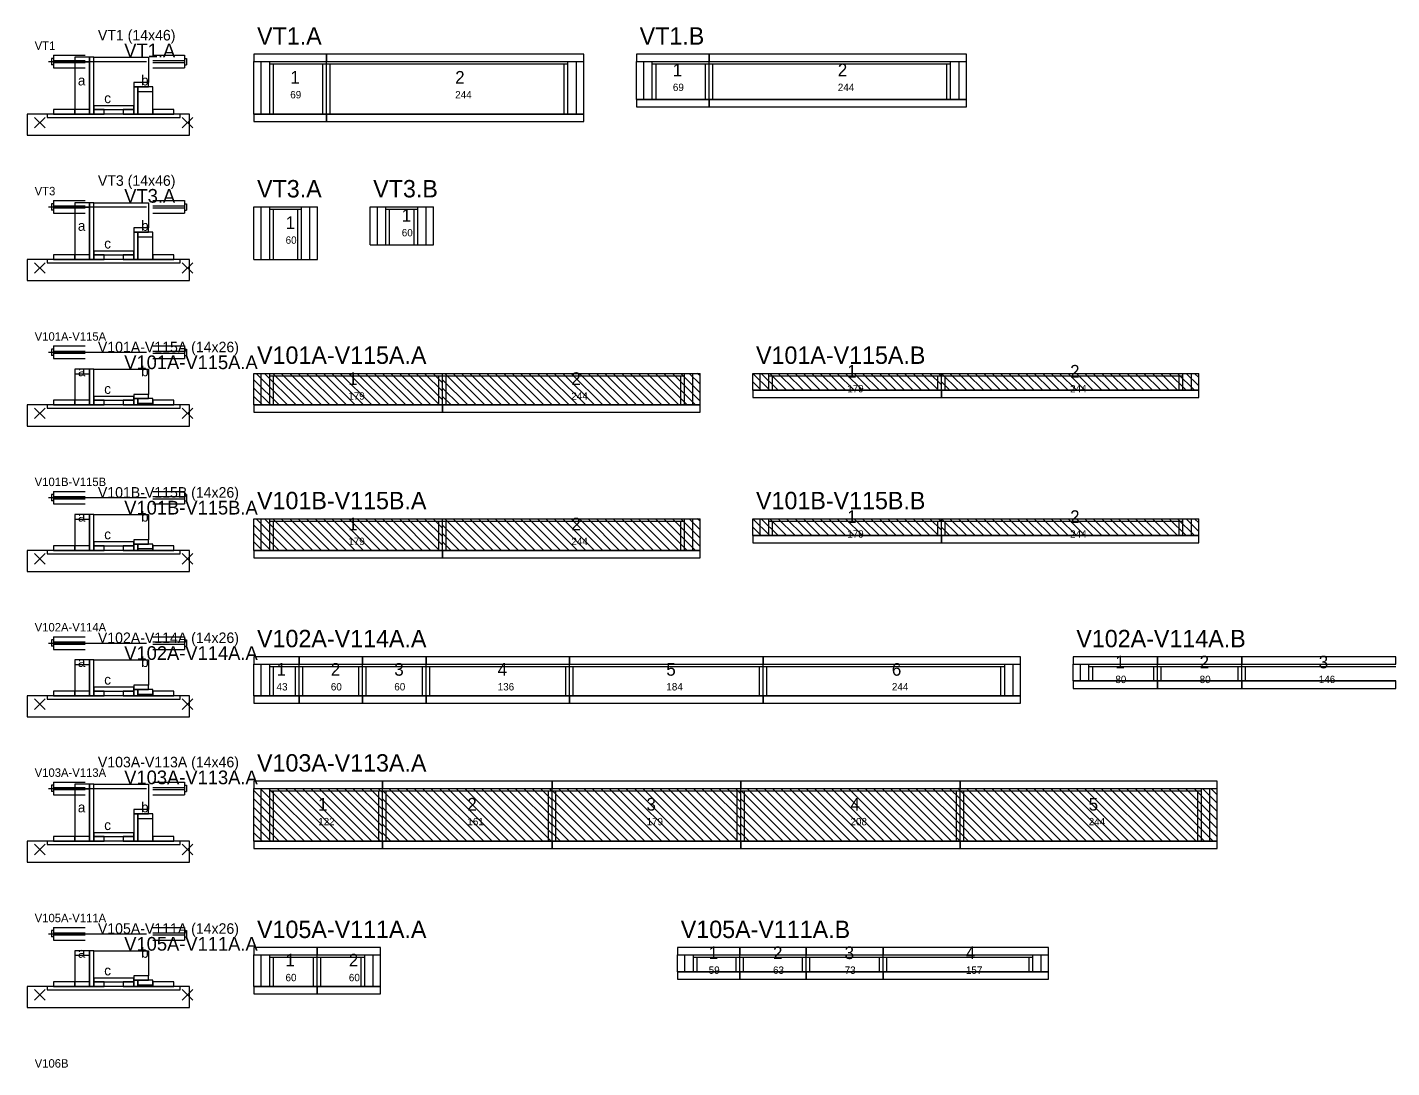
# Model space of a CAD drawing. Header units: metres. Extents: x -10 to 74425, y -2037 to 26.
# Drawn here: x 67582 to 68877, y -961 to 26 of the extents above; entities that cross this region are included whole.
import ezdxf

# ---------------------------------------------------------------- set-up
doc = ezdxf.new("R2010")
doc.units = ezdxf.units.M
doc.layers.add('LABELS', color=3, linetype='Continuous')
doc.layers.add('VIGAS', color=7, linetype='Continuous')

msp = doc.modelspace()

# ---------------------------------------------------------------- linework, layer by layer
at = {"layer": 'VIGAS'}
for p, q in [((67607.4, 0), (67637.4, 0)), ((67607.4, 0), (67607.4, -12)), ((67701.4, 0), (67731.4, 0)), ((67731.4, 0), (67731.4, -12)), ((67602.4, -6), (67695.4, -6)), ((67605.4, -3), (67605.4, -9)), ((67607.4, -3), (67605.4, -3)), ((67607.4, -9), (67605.4, -9)), ((67607.4, -5), (67637.4, -5)), ((67607.4, -7), (67637.4, -7)), ((67607.4, -12), (67637.4, -12)), ((67701.4, -5), (67731.4, -5)), ((67701.4, -7), (67731.4, -7)), ((67701.4, -12), (67731.4, -12)), ((67731.4, -3), (67733.4, -3)), ((67731.4, -9), (67733.4, -9)), ((67733.4, -3), (67733.4, -9)), ((67797.4, -6), (67866.4, -6)), ((67797.4, -56), (67797.4, -6)), ((67804.4, -56), (67804.4, -6)), ((67812.4, -56), (67812.4, -6)), ((67812.4, -8.2), (67866.4, -8.2)), ((67815.9, -56), (67815.9, -8.2)), ((67862.9, -56), (67862.9, -8.2)), ((67866.4, -56), (67866.4, -6)), ((67866.4, -56), (67866.4, -6)), ((67866.4, -6), (68110.4, -6)), ((67866.4, -56), (67866.4, -6)), ((67866.4, -56), (67866.4, -6)), ((67866.4, -56), (67866.4, -6)), ((67866.4, -8.2), (68095.4, -8.2)), ((67869.9, -56), (67869.9, -8.2)), ((68091.9, -56), (68091.9, -8.2)), ((68095.4, -56), (68095.4, -6)), ((68103.4, -56), (68103.4, -6)), ((68110.4, -56), (68110.4, -6)), ((68160.4, -6), (68229.4, -6)), ((68160.4, -42), (68160.4, -6)), ((68167.4, -42), (68167.4, -6)), ((68175.4, -42), (68175.4, -6)), ((68175.4, -8.2), (68229.4, -8.2)), ((68178.9, -42), (68178.9, -8.2)), ((68225.9, -42), (68225.9, -8.2)), ((68229.4, -42), (68229.4, -6)), ((68229.4, -42), (68229.4, -6)), ((68229.4, -6), (68473.4, -6)), ((68229.4, -42), (68229.4, -6)), ((68229.4, -42), (68229.4, -6)), ((68229.4, -42), (68229.4, -6)), ((68229.4, -8.2), (68458.4, -8.2)), ((68232.9, -42), (68232.9, -8.2)), ((68454.9, -42), (68454.9, -8.2)), ((68458.4, -42), (68458.4, -6)), ((68466.4, -42), (68466.4, -6)), ((68473.4, -42), (68473.4, -6)), ((68160.4, -42), (68229.4, -42)), ((68175.4, -42), (68178.9, -42)), ((68225.9, -42), (68229.4, -42)), ((68229.4, -42), (68473.4, -42)), ((68229.4, -42), (68232.9, -42)), ((68454.9, -42), (68458.4, -42)), ((67589.4, -69), (67599.4, -59)), ((67589.4, -59), (67599.4, -69)), ((67729.4, -69), (67739.4, -59)), ((67729.4, -59), (67739.4, -69)), ((67797.4, -56), (67866.4, -56)), ((67812.4, -56), (67815.9, -56)), ((67862.9, -56), (67866.4, -56)), ((67866.4, -56), (68110.4, -56)), ((67866.4, -56), (67869.9, -56)), ((68091.9, -56), (68095.4, -56)), ((67605.4, -141), (67605.4, -147)), ((67607.4, -141), (67605.4, -141)), ((67607.4, -138), (67637.4, -138)), ((67607.4, -138), (67607.4, -150)), ((67701.4, -138), (67731.4, -138)), ((67731.4, -138), (67731.4, -150)), ((67731.4, -141), (67733.4, -141)), ((67733.4, -141), (67733.4, -147)), ((67602.4, -144), (67695.4, -144)), ((67607.4, -147), (67605.4, -147)), ((67607.4, -143), (67637.4, -143)), ((67607.4, -145), (67637.4, -145)), ((67607.4, -150), (67637.4, -150)), ((67701.4, -143), (67731.4, -143)), ((67701.4, -145), (67731.4, -145)), ((67701.4, -150), (67731.4, -150)), ((67731.4, -147), (67733.4, -147)), ((67797.4, -144), (67857.6, -144)), ((67797.4, -194), (67797.4, -144)), ((67804.4, -194), (67804.4, -144)), ((67812.4, -194), (67812.4, -144)), ((67812.4, -146.2), (67842.6, -146.2)), ((67815.9, -194), (67815.9, -146.2)), ((67839.1, -194), (67839.1, -146.2)), ((67842.6, -194), (67842.6, -144)), ((67850.6, -194), (67850.6, -144)), ((67857.6, -194), (67857.6, -144)), ((67907.6, -144), (67967.8, -144)), ((67907.6, -180), (67907.6, -144)), ((67914.6, -180), (67914.6, -144)), ((67922.6, -180), (67922.6, -144)), ((67922.6, -146.2), (67952.8, -146.2)), ((67926.1, -180), (67926.1, -146.2)), ((67949.3, -180), (67949.3, -146.2)), ((67952.8, -180), (67952.8, -144)), ((67960.8, -180), (67960.8, -144)), ((67967.8, -180), (67967.8, -144)), ((67907.6, -180), (67967.8, -180)), ((67922.6, -180), (67926.1, -180)), ((67949.3, -180), (67952.8, -180)), ((67797.4, -194), (67857.6, -194)), ((67812.4, -194), (67815.9, -194)), ((67839.1, -194), (67842.6, -194)), ((67589.4, -207), (67599.4, -197)), ((67589.4, -197), (67599.4, -207)), ((67729.4, -207), (67739.4, -197)), ((67729.4, -197), (67739.4, -207)), ((67602.4, -282), (67695.4, -282)), ((67605.4, -279), (67605.4, -285)), ((67607.4, -279), (67605.4, -279)), ((67607.4, -276), (67637.4, -276)), ((67607.4, -276), (67607.4, -288)), ((67607.4, -281), (67637.4, -281)), ((67607.4, -283), (67637.4, -283)), ((67701.4, -276), (67731.4, -276)), ((67701.4, -281), (67731.4, -281)), ((67701.4, -283), (67731.4, -283)), ((67731.4, -276), (67731.4, -288)), ((67731.4, -279), (67733.4, -279)), ((67733.4, -279), (67733.4, -285)), ((67607.4, -285), (67605.4, -285)), ((67607.4, -288), (67637.4, -288)), ((67701.4, -288), (67731.4, -288)), ((67731.4, -285), (67733.4, -285)), ((67797.4, -302), (67976.4, -302)), ((67797.4, -332), (67797.4, -302)), ((67821.4, -332), (67797.4, -308)), ((67829.4, -332), (67799.4, -302)), ((67804.4, -332), (67804.4, -302)), ((67837.4, -332), (67807.4, -302)), ((67812.4, -332), (67812.4, -302)), ((67812.4, -304.2), (67976.4, -304.2)), ((67845.4, -332), (67815.4, -302)), ((67815.9, -332), (67815.9, -304.2)), ((67853.4, -332), (67823.4, -302)), ((67861.4, -332), (67831.4, -302)), ((67869.4, -332), (67839.4, -302)), ((67877.4, -332), (67847.4, -302)), ((67885.4, -332), (67855.4, -302)), ((67893.4, -332), (67863.4, -302)), ((67901.4, -332), (67871.4, -302)), ((67909.4, -332), (67879.4, -302)), ((67917.4, -332), (67887.4, -302)), ((67925.4, -332), (67895.4, -302)), ((67933.4, -332), (67903.4, -302)), ((67941.4, -332), (67911.4, -302)), ((67949.4, -332), (67919.4, -302)), ((67957.4, -332), (67927.4, -302)), ((67965.4, -332), (67935.4, -302)), ((67973.4, -332), (67943.4, -302)), ((67976.4, -327), (67951.4, -302)), ((67976.4, -319), (67959.4, -302)), ((67976.4, -311), (67967.4, -302)), ((67972.9, -332), (67972.9, -304.2)), ((67976.4, -303), (67975.4, -302)), ((67976.4, -332), (67976.4, -302)), ((67976.4, -332), (67976.4, -302)), ((67976.4, -302), (68220.8, -302)), ((67976.4, -332), (67976.4, -302)), ((67976.4, -332), (67976.4, -302)), ((67976.4, -332), (67976.4, -302)), ((67976.4, -304.2), (68205.8, -304.2)), ((68000.4, -332), (67976.4, -308)), ((68008.4, -332), (67978.4, -302)), ((67979.9, -332), (67979.9, -304.2)), ((68016.4, -332), (67986.4, -302)), ((68024.4, -332), (67994.4, -302)), ((68032.4, -332), (68002.4, -302)), ((68040.4, -332), (68010.4, -302)), ((68048.4, -332), (68018.4, -302)), ((68056.4, -332), (68026.4, -302)), ((68064.4, -332), (68034.4, -302)), ((68072.4, -332), (68042.4, -302)), ((68080.4, -332), (68050.4, -302)), ((68088.4, -332), (68058.4, -302)), ((68096.4, -332), (68066.4, -302)), ((68104.4, -332), (68074.4, -302)), ((68112.4, -332), (68082.4, -302)), ((68120.4, -332), (68090.4, -302)), ((68128.4, -332), (68098.4, -302)), ((68136.4, -332), (68106.4, -302)), ((68144.4, -332), (68114.4, -302)), ((68152.4, -332), (68122.4, -302)), ((68160.4, -332), (68130.4, -302)), ((68168.4, -332), (68138.4, -302)), ((68176.4, -332), (68146.4, -302)), ((68184.4, -332), (68154.4, -302)), ((68192.4, -332), (68162.4, -302)), ((68200.4, -332), (68170.4, -302)), ((68208.4, -332), (68178.4, -302)), ((68216.4, -332), (68186.4, -302)), ((68220.8, -328.4), (68194.4, -302)), ((68202.3, -332), (68202.3, -304.2)), ((68220.8, -320.4), (68202.4, -302)), ((68205.8, -332), (68205.8, -302)), ((68220.8, -312.4), (68210.4, -302)), ((68213.8, -332), (68213.8, -302)), ((68220.8, -304.4), (68218.4, -302)), ((68220.8, -332), (68220.8, -302)), ((68270.8, -302), (68449.8, -302)), ((68270.8, -318), (68270.8, -302)), ((68286.8, -318), (68270.8, -302)), ((68278.8, -318), (68270.8, -310)), ((68277.8, -318), (68277.8, -302)), ((68294.8, -318), (68278.8, -302)), ((68285.8, -318), (68285.8, -302)), ((68285.8, -304.2), (68449.8, -304.2)), ((68302.8, -318), (68286.8, -302)), ((68289.3, -318), (68289.3, -304.2)), ((68310.8, -318), (68294.8, -302)), ((68318.8, -318), (68302.8, -302)), ((68326.8, -318), (68310.8, -302)), ((68334.8, -318), (68318.8, -302)), ((68342.8, -318), (68326.8, -302)), ((68350.8, -318), (68334.8, -302)), ((68358.8, -318), (68342.8, -302)), ((68366.8, -318), (68350.8, -302)), ((68374.8, -318), (68358.8, -302)), ((68382.8, -318), (68366.8, -302)), ((68390.8, -318), (68374.8, -302)), ((68398.8, -318), (68382.8, -302)), ((68406.8, -318), (68390.8, -302)), ((68414.8, -318), (68398.8, -302)), ((68422.8, -318), (68406.8, -302)), ((68430.8, -318), (68414.8, -302)), ((68438.8, -318), (68422.8, -302)), ((68446.8, -318), (68430.8, -302)), ((68449.8, -313), (68438.8, -302)), ((68446.3, -318), (68446.3, -304.2)), ((68449.8, -305), (68446.8, -302)), ((68449.8, -318), (68449.8, -302)), ((68449.8, -318), (68449.8, -302)), ((68449.8, -302), (68693.8, -302)), ((68449.8, -318), (68449.8, -302)), ((68449.8, -318), (68449.8, -302)), ((68449.8, -318), (68449.8, -302)), ((68465.8, -318), (68449.8, -302)), ((68449.8, -304.2), (68678.8, -304.2)), ((68457.8, -318), (68449.8, -310)), ((68453.3, -318), (68453.3, -304.2)), ((68473.8, -318), (68457.8, -302)), ((68481.8, -318), (68465.8, -302)), ((68489.8, -318), (68473.8, -302)), ((68497.8, -318), (68481.8, -302)), ((68505.8, -318), (68489.8, -302)), ((68513.8, -318), (68497.8, -302)), ((68521.8, -318), (68505.8, -302)), ((68529.8, -318), (68513.8, -302)), ((68537.8, -318), (68521.8, -302)), ((68545.8, -318), (68529.8, -302)), ((68553.8, -318), (68537.8, -302)), ((68561.8, -318), (68545.8, -302)), ((68569.8, -318), (68553.8, -302)), ((68577.8, -318), (68561.8, -302)), ((68585.8, -318), (68569.8, -302)), ((68593.8, -318), (68577.8, -302)), ((68601.8, -318), (68585.8, -302)), ((68609.8, -318), (68593.8, -302)), ((68617.8, -318), (68601.8, -302)), ((68625.8, -318), (68609.8, -302)), ((68633.8, -318), (68617.8, -302)), ((68641.8, -318), (68625.8, -302)), ((68649.8, -318), (68633.8, -302)), ((68657.8, -318), (68641.8, -302)), ((68665.8, -318), (68649.8, -302)), ((68673.8, -318), (68657.8, -302)), ((68681.8, -318), (68665.8, -302)), ((68689.8, -318), (68673.8, -302)), ((68675.3, -318), (68675.3, -304.2)), ((68678.8, -318), (68678.8, -302)), ((68693.8, -314), (68681.8, -302)), ((68686.8, -318), (68686.8, -302)), ((68693.8, -306), (68689.8, -302)), ((68693.8, -318), (68693.8, -302)), ((67813.4, -332), (67797.4, -316)), ((67992.4, -332), (67976.4, -316)), ((68270.8, -318), (68449.8, -318)), ((68270.8, -318), (68270.8, -318)), ((68285.8, -318), (68289.3, -318)), ((68446.3, -318), (68449.8, -318)), ((68449.8, -318), (68693.8, -318)), ((68449.8, -318), (68453.3, -318)), ((68449.8, -318), (68449.8, -318)), ((68675.3, -318), (68678.8, -318)), ((67589.4, -345), (67599.4, -335)), ((67589.4, -335), (67599.4, -345)), ((67729.4, -345), (67739.4, -335)), ((67729.4, -335), (67739.4, -345)), ((67805.4, -332), (67797.4, -324)), ((67797.4, -332), (67976.4, -332)), ((67797.4, -332), (67797.4, -332)), ((67812.4, -332), (67815.9, -332)), ((67972.9, -332), (67976.4, -332)), ((67984.4, -332), (67976.4, -324)), ((67976.4, -332), (68220.8, -332)), ((67976.4, -332), (67979.9, -332)), ((67976.4, -332), (67976.4, -332)), ((68202.3, -332), (68205.8, -332)), ((67607.4, -414), (67637.4, -414)), ((67607.4, -414), (67607.4, -426)), ((67701.4, -414), (67731.4, -414)), ((67731.4, -414), (67731.4, -426)), ((67602.4, -420), (67695.4, -420)), ((67605.4, -417), (67605.4, -423)), ((67607.4, -417), (67605.4, -417)), ((67607.4, -423), (67605.4, -423)), ((67607.4, -419), (67637.4, -419)), ((67607.4, -421), (67637.4, -421)), ((67607.4, -426), (67637.4, -426)), ((67701.4, -419), (67731.4, -419)), ((67701.4, -421), (67731.4, -421)), ((67701.4, -426), (67731.4, -426)), ((67731.4, -417), (67733.4, -417)), ((67731.4, -423), (67733.4, -423)), ((67733.4, -417), (67733.4, -423)), ((67797.4, -440), (67976.4, -440)), ((67797.4, -470), (67797.4, -440)), ((67829.4, -470), (67799.4, -440)), ((67804.4, -470), (67804.4, -440)), ((67837.4, -470), (67807.4, -440)), ((67812.4, -470), (67812.4, -440)), ((67845.4, -470), (67815.4, -440)), ((67853.4, -470), (67823.4, -440)), ((67861.4, -470), (67831.4, -440)), ((67869.4, -470), (67839.4, -440)), ((67877.4, -470), (67847.4, -440)), ((67885.4, -470), (67855.4, -440)), ((67893.4, -470), (67863.4, -440)), ((67901.4, -470), (67871.4, -440)), ((67909.4, -470), (67879.4, -440)), ((67917.4, -470), (67887.4, -440)), ((67925.4, -470), (67895.4, -440)), ((67933.4, -470), (67903.4, -440)), ((67941.4, -470), (67911.4, -440)), ((67949.4, -470), (67919.4, -440)), ((67957.4, -470), (67927.4, -440)), ((67965.4, -470), (67935.4, -440)), ((67973.4, -470), (67943.4, -440)), ((67976.4, -465), (67951.4, -440)), ((67976.4, -457), (67959.4, -440)), ((67976.4, -449), (67967.4, -440)), ((67976.4, -441), (67975.4, -440)), ((67976.4, -470), (67976.4, -440)), ((67976.4, -470), (67976.4, -440)), ((67976.4, -440), (68220.8, -440)), ((67976.4, -470), (67976.4, -440)), ((67976.4, -470), (67976.4, -440)), ((67976.4, -470), (67976.4, -440)), ((68008.4, -470), (67978.4, -440)), ((68016.4, -470), (67986.4, -440)), ((68024.4, -470), (67994.4, -440)), ((68032.4, -470), (68002.4, -440)), ((68040.4, -470), (68010.4, -440)), ((68048.4, -470), (68018.4, -440)), ((68056.4, -470), (68026.4, -440)), ((68064.4, -470), (68034.4, -440)), ((68072.4, -470), (68042.4, -440)), ((68080.4, -470), (68050.4, -440)), ((68088.4, -470), (68058.4, -440)), ((68096.4, -470), (68066.4, -440)), ((68104.4, -470), (68074.4, -440)), ((68112.4, -470), (68082.4, -440)), ((68120.4, -470), (68090.4, -440)), ((68128.4, -470), (68098.4, -440)), ((68136.4, -470), (68106.4, -440)), ((68144.4, -470), (68114.4, -440)), ((68152.4, -470), (68122.4, -440)), ((68160.4, -470), (68130.4, -440)), ((68168.4, -470), (68138.4, -440)), ((68176.4, -470), (68146.4, -440)), ((68184.4, -470), (68154.4, -440)), ((68192.4, -470), (68162.4, -440)), ((68200.4, -470), (68170.4, -440)), ((68208.4, -470), (68178.4, -440)), ((68216.4, -470), (68186.4, -440)), ((68220.8, -466.4), (68194.4, -440)), ((68220.8, -458.4), (68202.4, -440)), ((68205.8, -470), (68205.8, -440)), ((68220.8, -450.4), (68210.4, -440)), ((68213.8, -470), (68213.8, -440)), ((68220.8, -442.4), (68218.4, -440)), ((68220.8, -470), (68220.8, -440)), ((68270.8, -440), (68449.8, -440)), ((68270.8, -456), (68270.8, -440)), ((68286.8, -456), (68270.8, -440)), ((68277.8, -456), (68277.8, -440)), ((68294.8, -456), (68278.8, -440)), ((68285.8, -456), (68285.8, -440)), ((68302.8, -456), (68286.8, -440)), ((68310.8, -456), (68294.8, -440)), ((68318.8, -456), (68302.8, -440)), ((68326.8, -456), (68310.8, -440)), ((68334.8, -456), (68318.8, -440)), ((68342.8, -456), (68326.8, -440)), ((68350.8, -456), (68334.8, -440)), ((68358.8, -456), (68342.8, -440)), ((68366.8, -456), (68350.8, -440)), ((68374.8, -456), (68358.8, -440)), ((68382.8, -456), (68366.8, -440)), ((68390.8, -456), (68374.8, -440)), ((68398.8, -456), (68382.8, -440)), ((68406.8, -456), (68390.8, -440)), ((68414.8, -456), (68398.8, -440)), ((68422.8, -456), (68406.8, -440)), ((68430.8, -456), (68414.8, -440)), ((68438.8, -456), (68422.8, -440)), ((68446.8, -456), (68430.8, -440)), ((68449.8, -451), (68438.8, -440)), ((68449.8, -443), (68446.8, -440)), ((68449.8, -456), (68449.8, -440)), ((68449.8, -456), (68449.8, -440)), ((68449.8, -440), (68693.8, -440)), ((68449.8, -456), (68449.8, -440)), ((68449.8, -456), (68449.8, -440)), ((68449.8, -456), (68449.8, -440)), ((68465.8, -456), (68449.8, -440)), ((68473.8, -456), (68457.8, -440)), ((68481.8, -456), (68465.8, -440)), ((68489.8, -456), (68473.8, -440)), ((68497.8, -456), (68481.8, -440)), ((68505.8, -456), (68489.8, -440)), ((68513.8, -456), (68497.8, -440)), ((68521.8, -456), (68505.8, -440)), ((68529.8, -456), (68513.8, -440)), ((68537.8, -456), (68521.8, -440)), ((68545.8, -456), (68529.8, -440)), ((68553.8, -456), (68537.8, -440)), ((68561.8, -456), (68545.8, -440)), ((68569.8, -456), (68553.8, -440)), ((68577.8, -456), (68561.8, -440)), ((68585.8, -456), (68569.8, -440)), ((68593.8, -456), (68577.8, -440)), ((68601.8, -456), (68585.8, -440)), ((68609.8, -456), (68593.8, -440)), ((68617.8, -456), (68601.8, -440)), ((68625.8, -456), (68609.8, -440)), ((68633.8, -456), (68617.8, -440)), ((68641.8, -456), (68625.8, -440)), ((68649.8, -456), (68633.8, -440)), ((68657.8, -456), (68641.8, -440)), ((68665.8, -456), (68649.8, -440)), ((68673.8, -456), (68657.8, -440)), ((68681.8, -456), (68665.8, -440)), ((68689.8, -456), (68673.8, -440)), ((68678.8, -456), (68678.8, -440)), ((68693.8, -452), (68681.8, -440)), ((68686.8, -456), (68686.8, -440)), ((68693.8, -444), (68689.8, -440)), ((68693.8, -456), (68693.8, -440)), ((67821.4, -470), (67797.4, -446)), ((67812.4, -442.2), (67976.4, -442.2)), ((67815.9, -470), (67815.9, -442.2)), ((67972.9, -470), (67972.9, -442.2)), ((67976.4, -442.2), (68205.8, -442.2)), ((68000.4, -470), (67976.4, -446)), ((67979.9, -470), (67979.9, -442.2)), ((68202.3, -470), (68202.3, -442.2)), ((68278.8, -456), (68270.8, -448)), ((68285.8, -442.2), (68449.8, -442.2)), ((68289.3, -456), (68289.3, -442.2)), ((68446.3, -456), (68446.3, -442.2)), ((68449.8, -442.2), (68678.8, -442.2)), ((68457.8, -456), (68449.8, -448)), ((68453.3, -456), (68453.3, -442.2)), ((68675.3, -456), (68675.3, -442.2)), ((67813.4, -470), (67797.4, -454)), ((67805.4, -470), (67797.4, -462)), ((67992.4, -470), (67976.4, -454)), ((67984.4, -470), (67976.4, -462)), ((68270.8, -456), (68449.8, -456)), ((68270.8, -456), (68270.8, -456)), ((68285.8, -456), (68289.3, -456)), ((68446.3, -456), (68449.8, -456)), ((68449.8, -456), (68693.8, -456)), ((68449.8, -456), (68453.3, -456)), ((68449.8, -456), (68449.8, -456)), ((68675.3, -456), (68678.8, -456)), ((67589.4, -483), (67599.4, -473)), ((67589.4, -473), (67599.4, -483)), ((67729.4, -483), (67739.4, -473)), ((67729.4, -473), (67739.4, -483)), ((67797.4, -470), (67976.4, -470)), ((67797.4, -470), (67797.4, -470)), ((67812.4, -470), (67815.9, -470)), ((67972.9, -470), (67976.4, -470)), ((67976.4, -470), (68220.8, -470)), ((67976.4, -470), (67979.9, -470)), ((67976.4, -470), (67976.4, -470)), ((68202.3, -470), (68205.8, -470)), ((67605.4, -555), (67605.4, -561)), ((67607.4, -555), (67605.4, -555)), ((67607.4, -552), (67637.4, -552)), ((67607.4, -552), (67607.4, -564)), ((67701.4, -552), (67731.4, -552)), ((67731.4, -552), (67731.4, -564)), ((67731.4, -555), (67733.4, -555)), ((67733.4, -555), (67733.4, -561)), ((67602.4, -558), (67695.4, -558)), ((67607.4, -561), (67605.4, -561)), ((67607.4, -557), (67637.4, -557)), ((67607.4, -559), (67637.4, -559)), ((67607.4, -564), (67637.4, -564)), ((67701.4, -557), (67731.4, -557)), ((67701.4, -559), (67731.4, -559)), ((67701.4, -564), (67731.4, -564)), ((67731.4, -561), (67733.4, -561)), ((67797.4, -578), (67840.4, -578)), ((67797.4, -608), (67797.4, -578)), ((67804.4, -608), (67804.4, -578)), ((67812.4, -608), (67812.4, -578)), ((67812.4, -580.2), (67840.4, -580.2)), ((67815.9, -608), (67815.9, -580.2)), ((67836.9, -608), (67836.9, -580.2)), ((67840.4, -608), (67840.4, -578)), ((67840.4, -608), (67840.4, -578)), ((67840.4, -578), (67900.4, -578)), ((67840.4, -608), (67840.4, -578)), ((67840.4, -608), (67840.4, -578)), ((67840.4, -608), (67840.4, -578)), ((67840.4, -580.2), (67900.4, -580.2)), ((67843.9, -608), (67843.9, -580.2)), ((67896.9, -608), (67896.9, -580.2)), ((67900.4, -608), (67900.4, -578)), ((67900.4, -608), (67900.4, -578)), ((67900.4, -578), (67960.7, -578)), ((67900.4, -608), (67900.4, -578)), ((67900.4, -608), (67900.4, -578)), ((67900.4, -608), (67900.4, -578)), ((67900.4, -580.2), (67960.7, -580.2)), ((67903.9, -608), (67903.9, -580.2)), ((67957.2, -608), (67957.2, -580.2)), ((67960.7, -608), (67960.7, -578)), ((67960.7, -608), (67960.7, -578)), ((67960.7, -578), (68096.7, -578)), ((67960.7, -608), (67960.7, -578)), ((67960.7, -608), (67960.7, -578)), ((67960.7, -608), (67960.7, -578)), ((67960.7, -580.2), (68096.7, -580.2)), ((67964.2, -608), (67964.2, -580.2)), ((68093.2, -608), (68093.2, -580.2)), ((68096.7, -608), (68096.7, -578)), ((68096.7, -608), (68096.7, -578)), ((68096.7, -578), (68280.7, -578)), ((68096.7, -608), (68096.7, -578)), ((68096.7, -608), (68096.7, -578)), ((68096.7, -608), (68096.7, -578)), ((68096.7, -580.2), (68280.7, -580.2)), ((68100.2, -608), (68100.2, -580.2)), ((68277.2, -608), (68277.2, -580.2)), ((68280.7, -608), (68280.7, -578)), ((68280.7, -608), (68280.7, -578)), ((68280.7, -578), (68524.7, -578)), ((68280.7, -608), (68280.7, -578)), ((68280.7, -608), (68280.7, -578)), ((68280.7, -608), (68280.7, -578)), ((68280.7, -580.2), (68509.7, -580.2)), ((68284.2, -608), (68284.2, -580.2)), ((68506.2, -608), (68506.2, -580.2)), ((68509.7, -608), (68509.7, -578)), ((68517.7, -608), (68517.7, -578)), ((68524.7, -608), (68524.7, -578)), ((68574.7, -578), (68654.7, -578)), ((68574.7, -594), (68574.7, -578)), ((68581.7, -594), (68581.7, -578)), ((68589.7, -594), (68589.7, -578)), ((68589.7, -580.2), (68654.7, -580.2)), ((68593.2, -594), (68593.2, -580.2)), ((68651.2, -594), (68651.2, -580.2)), ((68654.7, -594), (68654.7, -578)), ((68654.7, -594), (68654.7, -578)), ((68654.7, -578), (68734.7, -578)), ((68654.7, -594), (68654.7, -578)), ((68654.7, -594), (68654.7, -578)), ((68654.7, -594), (68654.7, -578)), ((68654.7, -580.2), (68734.7, -580.2)), ((68658.2, -594), (68658.2, -580.2)), ((68731.2, -594), (68731.2, -580.2)), ((68734.7, -594), (68734.7, -578)), ((68734.7, -594), (68734.7, -578)), ((68734.7, -578), (68880.7, -578)), ((68734.7, -594), (68734.7, -578)), ((68734.7, -594), (68734.7, -578)), ((68734.7, -594), (68734.7, -578)), ((68734.7, -580.2), (68880.7, -580.2)), ((68738.2, -594), (68738.2, -580.2)), ((68574.7, -594), (68654.7, -594)), ((68589.7, -594), (68593.2, -594)), ((68651.2, -594), (68654.7, -594)), ((68654.7, -594), (68734.7, -594)), ((68654.7, -594), (68658.2, -594)), ((68731.2, -594), (68734.7, -594)), ((68734.7, -594), (68880.7, -594)), ((68734.7, -594), (68738.2, -594)), ((67797.4, -608), (67840.4, -608)), ((67812.4, -608), (67815.9, -608)), ((67836.9, -608), (67840.4, -608)), ((67840.4, -608), (67900.4, -608)), ((67840.4, -608), (67843.9, -608)), ((67896.9, -608), (67900.4, -608)), ((67900.4, -608), (67960.7, -608)), ((67900.4, -608), (67903.9, -608)), ((67957.2, -608), (67960.7, -608)), ((67960.7, -608), (68096.7, -608)), ((67960.7, -608), (67964.2, -608)), ((68093.2, -608), (68096.7, -608)), ((68096.7, -608), (68280.7, -608)), ((68096.7, -608), (68100.2, -608)), ((68277.2, -608), (68280.7, -608)), ((68280.7, -608), (68524.7, -608)), ((68280.7, -608), (68284.2, -608)), ((68506.2, -608), (68509.7, -608)), ((67589.4, -621), (67599.4, -611)), ((67589.4, -611), (67599.4, -621)), ((67729.4, -621), (67739.4, -611)), ((67729.4, -611), (67739.4, -621)), ((67602.4, -696), (67695.4, -696)), ((67605.4, -693), (67605.4, -699)), ((67607.4, -693), (67605.4, -693)), ((67607.4, -699), (67605.4, -699)), ((67607.4, -690), (67637.4, -690)), ((67607.4, -690), (67607.4, -702)), ((67607.4, -695), (67637.4, -695)), ((67607.4, -697), (67637.4, -697)), ((67701.4, -690), (67731.4, -690)), ((67701.4, -695), (67731.4, -695)), ((67701.4, -697), (67731.4, -697)), ((67731.4, -690), (67731.4, -702)), ((67731.4, -693), (67733.4, -693)), ((67731.4, -699), (67733.4, -699)), ((67733.4, -693), (67733.4, -699)), ((67797.4, -696), (67919.4, -696)), ((67797.4, -746), (67797.4, -696)), ((67845.4, -746), (67797.4, -698)), ((67853.4, -746), (67803.4, -696)), ((67804.4, -746), (67804.4, -696)), ((67861.4, -746), (67811.4, -696)), ((67812.4, -746), (67812.4, -696)), ((67812.4, -698.2), (67919.4, -698.2)), ((67815.9, -746), (67815.9, -698.2)), ((67869.4, -746), (67819.4, -696)), ((67877.4, -746), (67827.4, -696)), ((67885.4, -746), (67835.4, -696)), ((67893.4, -746), (67843.4, -696)), ((67901.4, -746), (67851.4, -696)), ((67909.4, -746), (67859.4, -696)), ((67917.4, -746), (67867.4, -696)), ((67919.4, -740), (67875.4, -696)), ((67919.4, -732), (67883.4, -696)), ((67919.4, -724), (67891.4, -696)), ((67919.4, -716), (67899.4, -696)), ((67919.4, -708), (67907.4, -696)), ((67919.4, -700), (67915.4, -696)), ((67915.9, -746), (67915.9, -698.2)), ((67919.4, -746), (67919.4, -696)), ((67919.4, -746), (67919.4, -696)), ((67919.4, -696), (68080.4, -696)), ((67919.4, -746), (67919.4, -696)), ((67919.4, -746), (67919.4, -696)), ((67919.4, -746), (67919.4, -696)), ((67967.4, -746), (67919.4, -698)), ((67919.4, -698.2), (68080.4, -698.2)), ((67922.9, -746), (67922.9, -698.2)), ((67975.4, -746), (67925.4, -696)), ((67983.4, -746), (67933.4, -696)), ((67991.4, -746), (67941.4, -696)), ((67999.4, -746), (67949.4, -696)), ((68007.4, -746), (67957.4, -696)), ((68015.4, -746), (67965.4, -696)), ((68023.4, -746), (67973.4, -696)), ((68031.4, -746), (67981.4, -696)), ((68039.4, -746), (67989.4, -696)), ((68047.4, -746), (67997.4, -696)), ((68055.4, -746), (68005.4, -696)), ((68063.4, -746), (68013.4, -696)), ((68071.4, -746), (68021.4, -696)), ((68079.4, -746), (68029.4, -696)), ((68080.4, -739), (68037.4, -696)), ((68080.4, -731), (68045.4, -696)), ((68080.4, -723), (68053.4, -696)), ((68080.4, -715), (68061.4, -696)), ((68080.4, -707), (68069.4, -696)), ((68076.9, -746), (68076.9, -698.2)), ((68080.4, -699), (68077.4, -696)), ((68080.4, -746), (68080.4, -696)), ((68080.4, -746), (68080.4, -696)), ((68080.4, -696), (68259.4, -696)), ((68080.4, -746), (68080.4, -696)), ((68080.4, -746), (68080.4, -696)), ((68080.4, -746), (68080.4, -696)), ((68128.4, -746), (68080.4, -698)), ((68080.4, -698.2), (68259.4, -698.2)), ((68083.9, -746), (68083.9, -698.2)), ((68136.4, -746), (68086.4, -696)), ((68144.4, -746), (68094.4, -696)), ((68152.4, -746), (68102.4, -696)), ((68160.4, -746), (68110.4, -696)), ((68168.4, -746), (68118.4, -696)), ((68176.4, -746), (68126.4, -696)), ((68184.4, -746), (68134.4, -696)), ((68192.4, -746), (68142.4, -696)), ((68200.4, -746), (68150.4, -696)), ((68208.4, -746), (68158.4, -696)), ((68216.4, -746), (68166.4, -696)), ((68224.4, -746), (68174.4, -696)), ((68232.4, -746), (68182.4, -696)), ((68240.4, -746), (68190.4, -696)), ((68248.4, -746), (68198.4, -696)), ((68256.4, -746), (68206.4, -696)), ((68259.4, -741), (68214.4, -696)), ((68259.4, -733), (68222.4, -696)), ((68259.4, -725), (68230.4, -696)), ((68259.4, -717), (68238.4, -696)), ((68259.4, -709), (68246.4, -696)), ((68259.4, -701), (68254.4, -696)), ((68255.9, -746), (68255.9, -698.2)), ((68259.4, -746), (68259.4, -696)), ((68259.4, -746), (68259.4, -696)), ((68259.4, -696), (68467.4, -696)), ((68259.4, -746), (68259.4, -696)), ((68259.4, -746), (68259.4, -696)), ((68259.4, -746), (68259.4, -696)), ((68307.4, -746), (68259.4, -698)), ((68259.4, -698.2), (68467.4, -698.2)), ((68262.9, -746), (68262.9, -698.2)), ((68315.4, -746), (68265.4, -696)), ((68323.4, -746), (68273.4, -696)), ((68331.4, -746), (68281.4, -696)), ((68339.4, -746), (68289.4, -696)), ((68347.4, -746), (68297.4, -696)), ((68355.4, -746), (68305.4, -696)), ((68363.4, -746), (68313.4, -696)), ((68371.4, -746), (68321.4, -696)), ((68379.4, -746), (68329.4, -696)), ((68387.4, -746), (68337.4, -696)), ((68395.4, -746), (68345.4, -696)), ((68403.4, -746), (68353.4, -696)), ((68411.4, -746), (68361.4, -696)), ((68419.4, -746), (68369.4, -696)), ((68427.4, -746), (68377.4, -696)), ((68435.4, -746), (68385.4, -696)), ((68443.4, -746), (68393.4, -696)), ((68451.4, -746), (68401.4, -696)), ((68459.4, -746), (68409.4, -696)), ((68467.4, -746), (68417.4, -696)), ((68467.4, -738), (68425.4, -696)), ((68467.4, -730), (68433.4, -696)), ((68467.4, -722), (68441.4, -696)), ((68467.4, -714), (68449.4, -696)), ((68467.4, -706), (68457.4, -696)), ((68463.9, -746), (68463.9, -698.2)), ((68467.4, -698), (68465.4, -696)), ((68467.4, -746), (68467.4, -696)), ((68467.4, -746), (68467.4, -696)), ((68467.4, -696), (68711.4, -696)), ((68467.4, -746), (68467.4, -696)), ((68467.4, -746), (68467.4, -696)), ((68467.4, -746), (68467.4, -696)), ((68515.4, -746), (68467.4, -698)), ((68467.4, -698.2), (68696.4, -698.2)), ((68470.9, -746), (68470.9, -698.2)), ((68523.4, -746), (68473.4, -696)), ((68531.4, -746), (68481.4, -696)), ((68539.4, -746), (68489.4, -696)), ((68547.4, -746), (68497.4, -696)), ((68555.4, -746), (68505.4, -696)), ((68563.4, -746), (68513.4, -696)), ((68571.4, -746), (68521.4, -696)), ((68579.4, -746), (68529.4, -696)), ((68587.4, -746), (68537.4, -696)), ((68595.4, -746), (68545.4, -696)), ((68603.4, -746), (68553.4, -696)), ((68611.4, -746), (68561.4, -696)), ((68619.4, -746), (68569.4, -696)), ((68627.4, -746), (68577.4, -696)), ((68635.4, -746), (68585.4, -696)), ((68643.4, -746), (68593.4, -696)), ((68651.4, -746), (68601.4, -696)), ((68659.4, -746), (68609.4, -696)), ((68667.4, -746), (68617.4, -696)), ((68675.4, -746), (68625.4, -696)), ((68683.4, -746), (68633.4, -696)), ((68691.4, -746), (68641.4, -696)), ((68699.4, -746), (68649.4, -696)), ((68707.4, -746), (68657.4, -696)), ((68711.4, -742), (68665.4, -696)), ((68711.4, -734), (68673.4, -696)), ((68711.4, -726), (68681.4, -696)), ((68711.4, -718), (68689.4, -696)), ((68692.9, -746), (68692.9, -698.2)), ((68696.4, -746), (68696.4, -696)), ((68711.4, -710), (68697.4, -696)), ((68704.4, -746), (68704.4, -696)), ((68711.4, -702), (68705.4, -696)), ((68711.4, -746), (68711.4, -696)), ((67607.4, -702), (67637.4, -702)), ((67701.4, -702), (67731.4, -702)), ((67837.4, -746), (67797.4, -706)), ((67959.4, -746), (67919.4, -706)), ((68120.4, -746), (68080.4, -706)), ((68299.4, -746), (68259.4, -706)), ((68507.4, -746), (68467.4, -706)), ((67829.4, -746), (67797.4, -714)), ((67821.4, -746), (67797.4, -722)), ((67951.4, -746), (67919.4, -714)), ((67943.4, -746), (67919.4, -722)), ((68112.4, -746), (68080.4, -714)), ((68104.4, -746), (68080.4, -722)), ((68291.4, -746), (68259.4, -714)), ((68283.4, -746), (68259.4, -722)), ((68499.4, -746), (68467.4, -714)), ((68491.4, -746), (68467.4, -722)), ((67813.4, -746), (67797.4, -730)), ((67935.4, -746), (67919.4, -730)), ((68096.4, -746), (68080.4, -730)), ((68275.4, -746), (68259.4, -730)), ((68483.4, -746), (68467.4, -730)), ((67589.4, -759), (67599.4, -749)), ((67589.4, -749), (67599.4, -759)), ((67729.4, -759), (67739.4, -749)), ((67729.4, -749), (67739.4, -759)), ((67805.4, -746), (67797.4, -738)), ((67797.4, -746), (67919.4, -746)), ((67797.4, -746), (67797.4, -746)), ((67812.4, -746), (67815.9, -746)), ((67915.9, -746), (67919.4, -746)), ((67927.4, -746), (67919.4, -738)), ((67919.4, -746), (68080.4, -746)), ((67919.4, -746), (67922.9, -746)), ((67919.4, -746), (67919.4, -746)), ((68076.9, -746), (68080.4, -746)), ((68088.4, -746), (68080.4, -738)), ((68080.4, -746), (68259.4, -746)), ((68080.4, -746), (68083.9, -746)), ((68080.4, -746), (68080.4, -746)), ((68255.9, -746), (68259.4, -746)), ((68267.4, -746), (68259.4, -738)), ((68259.4, -746), (68467.4, -746)), ((68259.4, -746), (68262.9, -746)), ((68259.4, -746), (68259.4, -746)), ((68463.9, -746), (68467.4, -746)), ((68475.4, -746), (68467.4, -738)), ((68467.4, -746), (68711.4, -746)), ((68467.4, -746), (68470.9, -746)), ((68467.4, -746), (68467.4, -746)), ((68692.9, -746), (68696.4, -746)), ((67607.4, -828), (67637.4, -828)), ((67607.4, -828), (67607.4, -840)), ((67701.4, -828), (67731.4, -828)), ((67731.4, -828), (67731.4, -840)), ((67602.4, -834), (67695.4, -834)), ((67605.4, -831), (67605.4, -837)), ((67607.4, -831), (67605.4, -831)), ((67607.4, -837), (67605.4, -837)), ((67607.4, -833), (67637.4, -833)), ((67607.4, -835), (67637.4, -835)), ((67607.4, -840), (67637.4, -840)), ((67701.4, -833), (67731.4, -833)), ((67701.4, -835), (67731.4, -835)), ((67701.4, -840), (67731.4, -840)), ((67731.4, -831), (67733.4, -831)), ((67731.4, -837), (67733.4, -837)), ((67733.4, -831), (67733.4, -837)), ((67797.4, -854), (67857.4, -854)), ((67797.4, -884), (67797.4, -854)), ((67804.4, -884), (67804.4, -854)), ((67812.4, -884), (67812.4, -854)), ((67857.4, -884), (67857.4, -854)), ((67857.4, -884), (67857.4, -854)), ((67857.4, -854), (67917.6, -854)), ((67857.4, -884), (67857.4, -854)), ((67857.4, -884), (67857.4, -854)), ((67857.4, -884), (67857.4, -854)), ((67902.6, -884), (67902.6, -854)), ((67910.6, -884), (67910.6, -854)), ((67917.6, -884), (67917.6, -854)), ((68199.4, -854), (68258.4, -854)), ((68199.4, -870), (68199.4, -854)), ((68206.4, -870), (68206.4, -854)), ((68214.4, -870), (68214.4, -854)), ((68258.4, -870), (68258.4, -854)), ((68258.4, -870), (68258.4, -854)), ((68258.4, -854), (68321.4, -854)), ((68258.4, -870), (68258.4, -854)), ((68258.4, -870), (68258.4, -854)), ((68258.4, -870), (68258.4, -854)), ((68321.4, -870), (68321.4, -854)), ((68321.4, -870), (68321.4, -854)), ((68321.4, -854), (68394.4, -854)), ((68321.4, -870), (68321.4, -854)), ((68321.4, -870), (68321.4, -854)), ((68321.4, -870), (68321.4, -854)), ((68394.4, -870), (68394.4, -854)), ((68394.4, -870), (68394.4, -854)), ((68394.4, -854), (68551.4, -854)), ((68394.4, -870), (68394.4, -854)), ((68394.4, -870), (68394.4, -854)), ((68394.4, -870), (68394.4, -854)), ((68536.4, -870), (68536.4, -854)), ((68544.4, -870), (68544.4, -854)), ((68551.4, -870), (68551.4, -854)), ((67812.4, -856.2), (67857.4, -856.2)), ((67815.9, -884), (67815.9, -856.2)), ((67853.9, -884), (67853.9, -856.2)), ((67857.4, -856.2), (67902.6, -856.2)), ((67860.9, -884), (67860.9, -856.2)), ((67899.1, -884), (67899.1, -856.2)), ((68214.4, -856.2), (68258.4, -856.2)), ((68217.9, -870), (68217.9, -856.2)), ((68254.9, -870), (68254.9, -856.2)), ((68258.4, -856.2), (68321.4, -856.2)), ((68261.9, -870), (68261.9, -856.2)), ((68317.9, -870), (68317.9, -856.2)), ((68321.4, -856.2), (68394.4, -856.2)), ((68324.9, -870), (68324.9, -856.2)), ((68390.9, -870), (68390.9, -856.2)), ((68394.4, -856.2), (68536.4, -856.2)), ((68397.9, -870), (68397.9, -856.2)), ((68532.9, -870), (68532.9, -856.2)), ((68199.4, -870), (68258.4, -870)), ((68214.4, -870), (68217.9, -870)), ((68254.9, -870), (68258.4, -870)), ((68258.4, -870), (68321.4, -870)), ((68258.4, -870), (68261.9, -870)), ((68317.9, -870), (68321.4, -870)), ((68321.4, -870), (68394.4, -870)), ((68321.4, -870), (68324.9, -870)), ((68390.9, -870), (68394.4, -870)), ((68394.4, -870), (68551.4, -870)), ((68394.4, -870), (68397.9, -870)), ((68532.9, -870), (68536.4, -870)), ((67589.4, -897), (67599.4, -887)), ((67589.4, -887), (67599.4, -897)), ((67729.4, -897), (67739.4, -887)), ((67729.4, -887), (67739.4, -897)), ((67797.4, -884), (67857.4, -884)), ((67812.4, -884), (67815.9, -884)), ((67853.9, -884), (67857.4, -884)), ((67857.4, -884), (67917.6, -884)), ((67857.4, -884), (67860.9, -884)), ((67899.1, -884), (67902.6, -884))]:
    msp.add_line(p, q, dxfattribs=at)
for points in [[(67797.4, -6), (67866.4, -6), (67866.4, 1), (67797.4, 1)], [(67866.4, -6), (68110.4, -6), (68110.4, 1), (67866.4, 1)], [(68160.4, -6), (68229.4, -6), (68229.4, 1), (68160.4, 1)], [(68229.4, -6), (68473.4, -6), (68473.4, 1), (68229.4, 1)], [(67627.4, -56), (67641.4, -56), (67641.4, -2), (67627.4, -2)], [(67627.4, -6.4), (67641.4, -6.4), (67641.4, -2), (67627.4, -2)], [(67641.4, -56), (67645.4, -56), (67645.4, -2), (67641.4, -2)], [(67645.4, -48), (67645.4, -2), (67697.4, -2), (67697.4, -26), (67683.4, -26), (67683.4, -48)], [(67683.4, -30), (67697.4, -30), (67697.4, -26), (67683.4, -26)], [(67683.4, -56), (67687.4, -56), (67687.4, -30), (67683.4, -30)], [(67687.4, -56), (67701.4, -56), (67701.4, -30), (67687.4, -30)], [(67687.4, -34.4), (67701.4, -34.4), (67701.4, -30), (67687.4, -30)], [(67607.4, -56), (67627.4, -56), (67627.4, -51.6), (67607.4, -51.6)], [(67627.4, -56), (67641.4, -56), (67641.4, -51.6), (67627.4, -51.6)], [(67645.4, -51.6), (67683.4, -51.6), (67683.4, -48), (67645.4, -48)], [(67645.4, -56), (67655.4, -56), (67655.4, -51.6), (67645.4, -51.6)], [(67673.4, -56), (67683.4, -56), (67683.4, -51.6), (67673.4, -51.6)], [(67701.4, -56), (67721.4, -56), (67721.4, -51.6), (67701.4, -51.6)], [(68160.4, -49), (68229.4, -49), (68229.4, -42), (68160.4, -42)], [(68229.4, -49), (68473.4, -49), (68473.4, -42), (68229.4, -42)], [(67582.4, -76), (67736.4, -76), (67736.4, -56), (67582.4, -56)], [(67601.4, -59.2), (67727.4, -59.2), (67727.4, -56), (67601.4, -56)], [(67797.4, -63), (67866.4, -63), (67866.4, -56), (67797.4, -56)], [(67866.4, -63), (68110.4, -63), (68110.4, -56), (67866.4, -56)], [(67627.4, -194), (67641.4, -194), (67641.4, -140), (67627.4, -140)], [(67627.4, -144.4), (67641.4, -144.4), (67641.4, -140), (67627.4, -140)], [(67641.4, -194), (67645.4, -194), (67645.4, -140), (67641.4, -140)], [(67645.4, -186), (67645.4, -140), (67697.4, -140), (67697.4, -164), (67683.4, -164), (67683.4, -186)], [(67683.4, -168), (67697.4, -168), (67697.4, -164), (67683.4, -164)], [(67683.4, -194), (67687.4, -194), (67687.4, -168), (67683.4, -168)], [(67687.4, -194), (67701.4, -194), (67701.4, -168), (67687.4, -168)], [(67687.4, -172.4), (67701.4, -172.4), (67701.4, -168), (67687.4, -168)], [(67582.4, -214), (67736.4, -214), (67736.4, -194), (67582.4, -194)], [(67601.4, -197.2), (67727.4, -197.2), (67727.4, -194), (67601.4, -194)], [(67607.4, -194), (67627.4, -194), (67627.4, -189.6), (67607.4, -189.6)], [(67627.4, -194), (67641.4, -194), (67641.4, -189.6), (67627.4, -189.6)], [(67645.4, -189.6), (67683.4, -189.6), (67683.4, -186), (67645.4, -186)], [(67645.4, -194), (67655.4, -194), (67655.4, -189.6), (67645.4, -189.6)], [(67673.4, -194), (67683.4, -194), (67683.4, -189.6), (67673.4, -189.6)], [(67701.4, -194), (67721.4, -194), (67721.4, -189.6), (67701.4, -189.6)], [(67627.4, -332), (67641.4, -332), (67641.4, -298), (67627.4, -298)], [(67627.4, -302.4), (67641.4, -302.4), (67641.4, -298), (67627.4, -298)], [(67641.4, -332), (67645.4, -332), (67645.4, -298), (67641.4, -298)], [(67645.4, -324), (67645.4, -298), (67697.4, -298), (67697.4, -322), (67683.4, -322), (67683.4, -324)], [(67683.4, -326), (67697.4, -326), (67697.4, -322), (67683.4, -322)], [(68270.8, -325), (68449.8, -325), (68449.8, -318), (68270.8, -318)], [(68449.8, -325), (68693.8, -325), (68693.8, -318), (68449.8, -318)], [(67582.4, -352), (67736.4, -352), (67736.4, -332), (67582.4, -332)], [(67601.4, -335.2), (67727.4, -335.2), (67727.4, -332), (67601.4, -332)], [(67607.4, -332), (67627.4, -332), (67627.4, -327.6), (67607.4, -327.6)], [(67627.4, -332), (67641.4, -332), (67641.4, -327.6), (67627.4, -327.6)], [(67645.4, -327.6), (67683.4, -327.6), (67683.4, -324), (67645.4, -324)], [(67645.4, -332), (67655.4, -332), (67655.4, -327.6), (67645.4, -327.6)], [(67673.4, -332), (67683.4, -332), (67683.4, -327.6), (67673.4, -327.6)], [(67683.4, -332), (67687.4, -332), (67687.4, -326), (67683.4, -326)], [(67687.4, -332), (67701.4, -332), (67701.4, -326), (67687.4, -326)], [(67687.4, -330.4), (67701.4, -330.4), (67701.4, -326), (67687.4, -326)], [(67701.4, -332), (67721.4, -332), (67721.4, -327.6), (67701.4, -327.6)], [(67797.4, -339), (67976.4, -339), (67976.4, -332), (67797.4, -332)], [(67976.4, -339), (68220.8, -339), (68220.8, -332), (67976.4, -332)], [(67627.4, -470), (67641.4, -470), (67641.4, -436), (67627.4, -436)], [(67627.4, -440.4), (67641.4, -440.4), (67641.4, -436), (67627.4, -436)], [(67641.4, -470), (67645.4, -470), (67645.4, -436), (67641.4, -436)], [(67645.4, -462), (67645.4, -436), (67697.4, -436), (67697.4, -460), (67683.4, -460), (67683.4, -462)], [(67607.4, -470), (67627.4, -470), (67627.4, -465.6), (67607.4, -465.6)], [(67627.4, -470), (67641.4, -470), (67641.4, -465.6), (67627.4, -465.6)], [(67645.4, -465.6), (67683.4, -465.6), (67683.4, -462), (67645.4, -462)], [(67645.4, -470), (67655.4, -470), (67655.4, -465.6), (67645.4, -465.6)], [(67673.4, -470), (67683.4, -470), (67683.4, -465.6), (67673.4, -465.6)], [(67683.4, -464), (67697.4, -464), (67697.4, -460), (67683.4, -460)], [(67683.4, -470), (67687.4, -470), (67687.4, -464), (67683.4, -464)], [(67687.4, -470), (67701.4, -470), (67701.4, -464), (67687.4, -464)], [(67687.4, -468.4), (67701.4, -468.4), (67701.4, -464), (67687.4, -464)], [(67701.4, -470), (67721.4, -470), (67721.4, -465.6), (67701.4, -465.6)], [(68270.8, -463), (68449.8, -463), (68449.8, -456), (68270.8, -456)], [(68449.8, -463), (68693.8, -463), (68693.8, -456), (68449.8, -456)], [(67582.4, -490), (67736.4, -490), (67736.4, -470), (67582.4, -470)], [(67601.4, -473.2), (67727.4, -473.2), (67727.4, -470), (67601.4, -470)], [(67797.4, -477), (67976.4, -477), (67976.4, -470), (67797.4, -470)], [(67976.4, -477), (68220.8, -477), (68220.8, -470), (67976.4, -470)], [(67627.4, -608), (67641.4, -608), (67641.4, -574), (67627.4, -574)], [(67627.4, -578.4), (67641.4, -578.4), (67641.4, -574), (67627.4, -574)], [(67641.4, -608), (67645.4, -608), (67645.4, -574), (67641.4, -574)], [(67645.4, -600), (67645.4, -574), (67697.4, -574), (67697.4, -598), (67683.4, -598), (67683.4, -600)], [(67797.4, -578), (67840.4, -578), (67840.4, -571), (67797.4, -571)], [(67840.4, -578), (67900.4, -578), (67900.4, -571), (67840.4, -571)], [(67900.4, -578), (67960.7, -578), (67960.7, -571), (67900.4, -571)], [(67960.7, -578), (68096.7, -578), (68096.7, -571), (67960.7, -571)], [(68096.7, -578), (68280.7, -578), (68280.7, -571), (68096.7, -571)], [(68280.7, -578), (68524.7, -578), (68524.7, -571), (68280.7, -571)], [(68574.7, -578), (68654.7, -578), (68654.7, -571), (68574.7, -571)], [(68654.7, -578), (68734.7, -578), (68734.7, -571), (68654.7, -571)], [(68734.7, -578), (68880.7, -578), (68880.7, -571), (68734.7, -571)], [(68574.7, -601), (68654.7, -601), (68654.7, -594), (68574.7, -594)], [(68654.7, -601), (68734.7, -601), (68734.7, -594), (68654.7, -594)], [(68734.7, -601), (68880.7, -601), (68880.7, -594), (68734.7, -594)], [(67582.4, -628), (67736.4, -628), (67736.4, -608), (67582.4, -608)], [(67601.4, -611.2), (67727.4, -611.2), (67727.4, -608), (67601.4, -608)], [(67607.4, -608), (67627.4, -608), (67627.4, -603.6), (67607.4, -603.6)], [(67627.4, -608), (67641.4, -608), (67641.4, -603.6), (67627.4, -603.6)], [(67645.4, -603.6), (67683.4, -603.6), (67683.4, -600), (67645.4, -600)], [(67645.4, -608), (67655.4, -608), (67655.4, -603.6), (67645.4, -603.6)], [(67673.4, -608), (67683.4, -608), (67683.4, -603.6), (67673.4, -603.6)], [(67683.4, -602), (67697.4, -602), (67697.4, -598), (67683.4, -598)], [(67683.4, -608), (67687.4, -608), (67687.4, -602), (67683.4, -602)], [(67687.4, -608), (67701.4, -608), (67701.4, -602), (67687.4, -602)], [(67687.4, -606.4), (67701.4, -606.4), (67701.4, -602), (67687.4, -602)], [(67701.4, -608), (67721.4, -608), (67721.4, -603.6), (67701.4, -603.6)], [(67797.4, -615), (67840.4, -615), (67840.4, -608), (67797.4, -608)], [(67840.4, -615), (67900.4, -615), (67900.4, -608), (67840.4, -608)], [(67900.4, -615), (67960.7, -615), (67960.7, -608), (67900.4, -608)], [(67960.7, -615), (68096.7, -615), (68096.7, -608), (67960.7, -608)], [(68096.7, -615), (68280.7, -615), (68280.7, -608), (68096.7, -608)], [(68280.7, -615), (68524.7, -615), (68524.7, -608), (68280.7, -608)], [(67627.4, -746), (67641.4, -746), (67641.4, -692), (67627.4, -692)], [(67627.4, -696.4), (67641.4, -696.4), (67641.4, -692), (67627.4, -692)], [(67641.4, -746), (67645.4, -746), (67645.4, -692), (67641.4, -692)], [(67645.4, -738), (67645.4, -692), (67697.4, -692), (67697.4, -716), (67683.4, -716), (67683.4, -738)], [(67797.4, -696), (67919.4, -696), (67919.4, -689), (67797.4, -689)], [(67919.4, -696), (68080.4, -696), (68080.4, -689), (67919.4, -689)], [(68080.4, -696), (68259.4, -696), (68259.4, -689), (68080.4, -689)], [(68259.4, -696), (68467.4, -696), (68467.4, -689), (68259.4, -689)], [(68467.4, -696), (68711.4, -696), (68711.4, -689), (68467.4, -689)], [(67683.4, -720), (67697.4, -720), (67697.4, -716), (67683.4, -716)], [(67683.4, -746), (67687.4, -746), (67687.4, -720), (67683.4, -720)], [(67687.4, -746), (67701.4, -746), (67701.4, -720), (67687.4, -720)], [(67687.4, -724.4), (67701.4, -724.4), (67701.4, -720), (67687.4, -720)], [(67582.4, -766), (67736.4, -766), (67736.4, -746), (67582.4, -746)], [(67601.4, -749.2), (67727.4, -749.2), (67727.4, -746), (67601.4, -746)], [(67607.4, -746), (67627.4, -746), (67627.4, -741.6), (67607.4, -741.6)], [(67627.4, -746), (67641.4, -746), (67641.4, -741.6), (67627.4, -741.6)], [(67645.4, -741.6), (67683.4, -741.6), (67683.4, -738), (67645.4, -738)], [(67645.4, -746), (67655.4, -746), (67655.4, -741.6), (67645.4, -741.6)], [(67673.4, -746), (67683.4, -746), (67683.4, -741.6), (67673.4, -741.6)], [(67701.4, -746), (67721.4, -746), (67721.4, -741.6), (67701.4, -741.6)], [(67797.4, -753), (67919.4, -753), (67919.4, -746), (67797.4, -746)], [(67919.4, -753), (68080.4, -753), (68080.4, -746), (67919.4, -746)], [(68080.4, -753), (68259.4, -753), (68259.4, -746), (68080.4, -746)], [(68259.4, -753), (68467.4, -753), (68467.4, -746), (68259.4, -746)], [(68467.4, -753), (68711.4, -753), (68711.4, -746), (68467.4, -746)], [(67627.4, -884), (67641.4, -884), (67641.4, -850), (67627.4, -850)], [(67627.4, -854.4), (67641.4, -854.4), (67641.4, -850), (67627.4, -850)], [(67641.4, -884), (67645.4, -884), (67645.4, -850), (67641.4, -850)], [(67645.4, -876), (67645.4, -850), (67697.4, -850), (67697.4, -874), (67683.4, -874), (67683.4, -876)], [(67797.4, -854), (67857.4, -854), (67857.4, -847), (67797.4, -847)], [(67857.4, -854), (67917.6, -854), (67917.6, -847), (67857.4, -847)], [(68199.4, -854), (68258.4, -854), (68258.4, -847), (68199.4, -847)], [(68258.4, -854), (68321.4, -854), (68321.4, -847), (68258.4, -847)], [(68321.4, -854), (68394.4, -854), (68394.4, -847), (68321.4, -847)], [(68394.4, -854), (68551.4, -854), (68551.4, -847), (68394.4, -847)], [(67607.4, -884), (67627.4, -884), (67627.4, -879.6), (67607.4, -879.6)], [(67627.4, -884), (67641.4, -884), (67641.4, -879.6), (67627.4, -879.6)], [(67645.4, -879.6), (67683.4, -879.6), (67683.4, -876), (67645.4, -876)], [(67645.4, -884), (67655.4, -884), (67655.4, -879.6), (67645.4, -879.6)], [(67673.4, -884), (67683.4, -884), (67683.4, -879.6), (67673.4, -879.6)], [(67683.4, -878), (67697.4, -878), (67697.4, -874), (67683.4, -874)], [(67683.4, -884), (67687.4, -884), (67687.4, -878), (67683.4, -878)], [(67687.4, -884), (67701.4, -884), (67701.4, -878), (67687.4, -878)], [(67687.4, -882.4), (67701.4, -882.4), (67701.4, -878), (67687.4, -878)], [(67701.4, -884), (67721.4, -884), (67721.4, -879.6), (67701.4, -879.6)], [(68199.4, -877), (68258.4, -877), (68258.4, -870), (68199.4, -870)], [(68258.4, -877), (68321.4, -877), (68321.4, -870), (68258.4, -870)], [(68321.4, -877), (68394.4, -877), (68394.4, -870), (68321.4, -870)], [(68394.4, -877), (68551.4, -877), (68551.4, -870), (68394.4, -870)], [(67582.4, -904), (67736.4, -904), (67736.4, -884), (67582.4, -884)], [(67601.4, -887.2), (67727.4, -887.2), (67727.4, -884), (67601.4, -884)], [(67797.4, -891), (67857.4, -891), (67857.4, -884), (67797.4, -884)], [(67857.4, -891), (67917.6, -891), (67917.6, -884), (67857.4, -884)]]:
    msp.add_lwpolyline(points, close=True, dxfattribs=at)

# ---------------------------------------------------------------- texts
at = {"layer": 'LABELS'}
for s, p in [('VT1', (67589.4, 5)), ('VT3', (67589.4, -133)), ('V101A-V115A', (67589.4, -271)), ('V101B-V115B', (67589.4, -409)), ('V102A-V114A', (67589.4, -547)), ('V103A-V113A', (67589.4, -685)), ('V105A-V111A', (67589.4, -823)), ('V106B', (67589.4, -961))]:
    msp.add_text(s, height=8, dxfattribs=at).set_placement(p)
at = {"layer": 'VIGAS'}
for s, height, p in [('VT1.A', 16.5, (67800.4, 10)), ('VT1.B', 16.5, (68163.4, 10)), ('VT1 (14x46)', 10, (67649.4, 14)), ('VT1.A', 13, (67674.4, -2)), ('1', 12, (68194.9, -20)), ('2', 12, (68351.4, -20)), ('a', 9.6, (67630.4, -28.7)), ('b', 9.6, (67690.4, -28.7)), ('1', 12, (67831.9, -27)), ('2', 12, (67988.4, -27)), ('c', 9.6, (67655.4, -45.5)), ('69', 7, (67831.9, -41)), ('244', 7, (67988.4, -41)), ('69', 7, (68194.9, -34)), ('244', 7, (68351.4, -34)), ('VT3 (14x46)', 10, (67649.4, -124)), ('VT3.A', 13, (67674.4, -140)), ('VT3.A', 16.5, (67800.4, -135)), ('VT3.B', 16.5, (67910.6, -135)), ('1', 12, (67827.5, -165)), ('1', 12, (67937.7, -158)), ('a', 9.6, (67630.4, -166.7)), ('b', 9.6, (67690.4, -166.7)), ('60', 7, (67937.7, -172)), ('c', 9.6, (67655.4, -183.5)), ('60', 7, (67827.5, -179)), ('V101A-V115A (14x26)', 10, (67649.4, -282)), ('V101A-V115A.A', 16.5, (67800.4, -293)), ('V101A-V115A.B', 16.5, (68273.8, -293)), ('a', 9.6, (67630.4, -304.7)), ('V101A-V115A.A', 13, (67674.4, -298)), ('b', 9.6, (67690.4, -304.7)), ('1', 12, (68360.3, -306)), ('2', 12, (68571.8, -306)), ('1', 12, (67886.9, -313)), ('2', 12, (68098.6, -313)), ('c', 9.6, (67655.4, -321.5)), ('179', 7, (67886.9, -327)), ('244', 7, (68098.6, -327)), ('179', 7, (68360.3, -320)), ('244', 7, (68571.8, -320)), ('V101B-V115B (14x26)', 10, (67649.4, -420)), ('V101B-V115B.A', 13, (67674.4, -436)), ('V101B-V115B.A', 16.5, (67800.4, -431)), ('V101B-V115B.B', 16.5, (68273.8, -431)), ('a', 9.6, (67630.4, -442.7)), ('b', 9.6, (67690.4, -442.7)), ('1', 12, (67886.9, -451)), ('2', 12, (68098.6, -451)), ('1', 12, (68360.3, -444)), ('2', 12, (68571.8, -444)), ('c', 9.6, (67655.4, -459.5)), ('179', 7, (68360.3, -458)), ('244', 7, (68571.8, -458)), ('179', 7, (67886.9, -465)), ('244', 7, (68098.6, -465)), ('V102A-V114A (14x26)', 10, (67649.4, -558)), ('V102A-V114A.A', 16.5, (67800.4, -562)), ('V102A-V114A.B', 16.5, (68577.7, -562)), ('V102A-V114A.A', 13, (67674.4, -574)), ('a', 9.6, (67630.4, -580.7)), ('b', 9.6, (67690.4, -580.7)), ('1', 12, (67818.9, -589)), ('2', 12, (67870.4, -589)), ('3', 12, (67930.6, -589)), ('4', 12, (68028.7, -589)), ('5', 12, (68188.7, -589)), ('6', 12, (68402.7, -589)), ('1', 12, (68614.7, -582)), ('2', 12, (68694.7, -582)), ('3', 12, (68807.7, -582)), ('c', 9.6, (67655.4, -597.5)), ('80', 7, (68614.7, -596)), ('80', 7, (68694.7, -596)), ('146', 7, (68807.7, -596)), ('43', 7, (67818.9, -603)), ('60', 7, (67870.4, -603)), ('60', 7, (67930.6, -603)), ('136', 7, (68028.7, -603)), ('184', 7, (68188.7, -603)), ('244', 7, (68402.7, -603)), ('V103A-V113A (14x46)', 10, (67649.4, -676)), ('V103A-V113A.A', 16.5, (67800.4, -680)), ('V103A-V113A.A', 13, (67674.4, -692)), ('a', 9.6, (67630.4, -718.7)), ('b', 9.6, (67690.4, -718.7)), ('1', 12, (67858.4, -717)), ('2', 12, (67999.9, -717)), ('3', 12, (68169.9, -717)), ('4', 12, (68363.4, -717)), ('5', 12, (68589.4, -717)), ('122', 7, (67858.4, -731)), ('161', 7, (67999.9, -731)), ('179', 7, (68169.9, -731)), ('208', 7, (68363.4, -731)), ('244', 7, (68589.4, -731)), ('c', 9.6, (67655.4, -735.5)), ('V105A-V111A (14x26)', 10, (67649.4, -834)), ('V105A-V111A.A', 16.5, (67800.4, -838)), ('V105A-V111A.B', 16.5, (68202.4, -838)), ('V105A-V111A.A', 13, (67674.4, -850)), ('a', 9.6, (67630.4, -856.7)), ('b', 9.6, (67690.4, -856.7)), ('1', 12, (67827.4, -865)), ('2', 12, (67887.5, -865)), ('1', 12, (68228.9, -858)), ('2', 12, (68289.9, -858)), ('3', 12, (68357.9, -858)), ('4', 12, (68472.9, -858)), ('c', 9.6, (67655.4, -873.5)), ('59', 7, (68228.9, -872)), ('63', 7, (68289.9, -872)), ('73', 7, (68357.9, -872)), ('157', 7, (68472.9, -872)), ('60', 7, (67827.4, -879)), ('60', 7, (67887.5, -879))]:
    msp.add_text(s, height=height, dxfattribs=at).set_placement(p)

doc.saveas('drawing.dxf')
